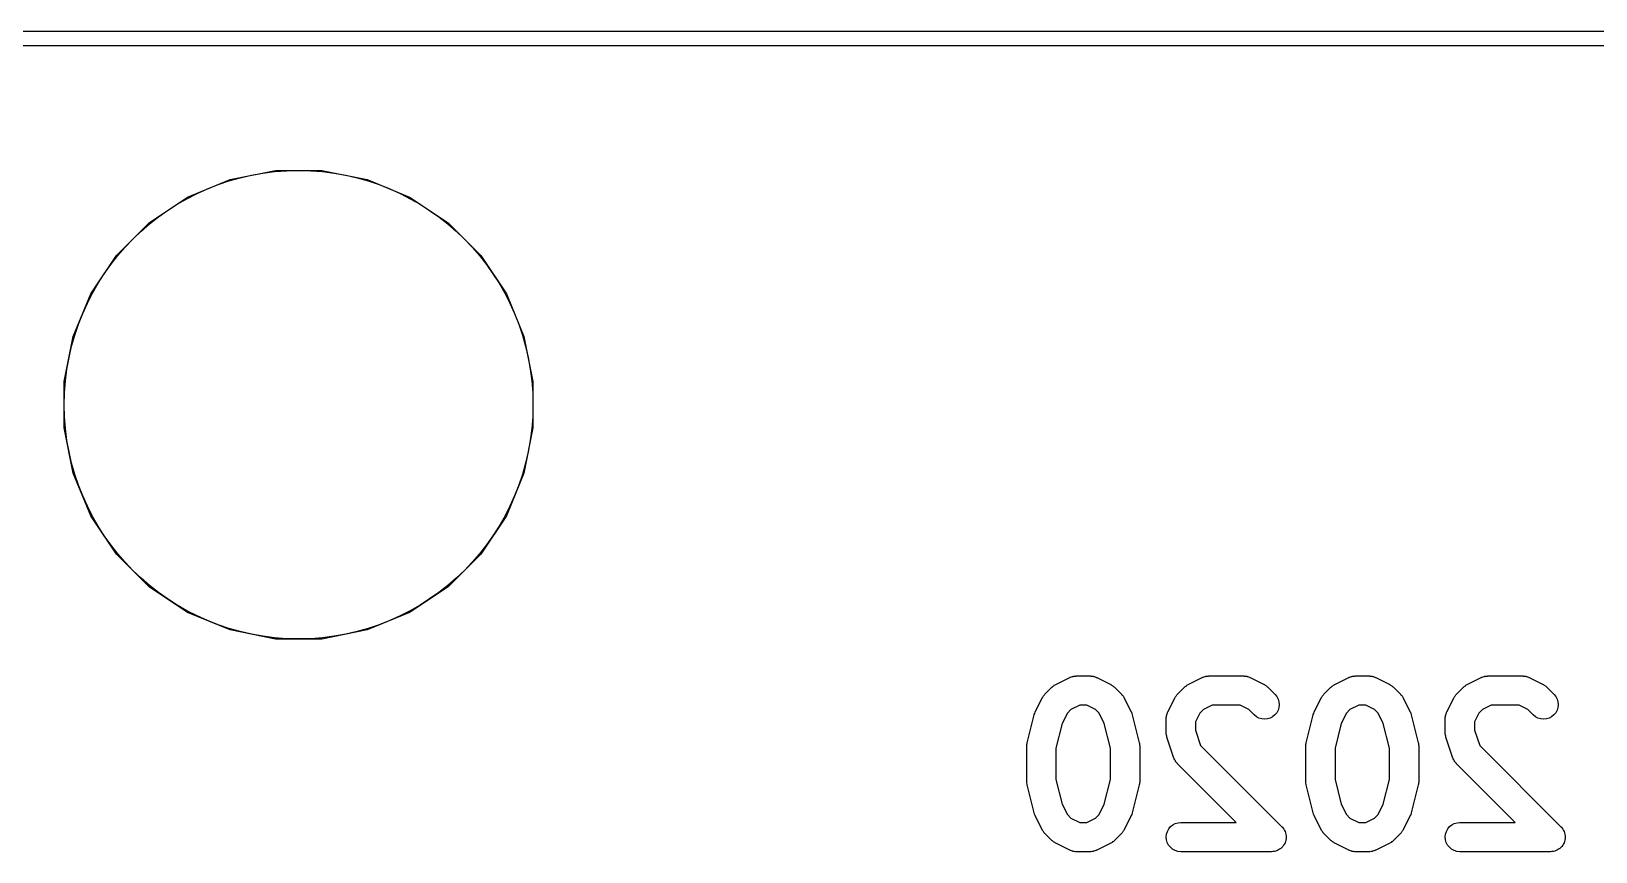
# Model space of a CAD drawing. Extents: x 4.8 to 7.88, y -6.14 to -3.94.
# Drawn here: x 6.2274 to 6.6478, y -4.1556 to -3.935 of the extents above; entities that cross this region are included whole.
import ezdxf

# ---------------------------------------------------------------- set-up
doc = ezdxf.new("R2010")
doc.units = 0
doc.header["$MEASUREMENT"] = 0
doc.layers.add('BLACK', color=7, linetype='CONTINUOUS')

msp = doc.modelspace()

# ---------------------------------------------------------------- linework, layer by layer
at = {"layer": 'BLACK', "linetype": 'CONTINUOUS'}
for p, q in [((4.80325, -3.93504), (7.87392, -3.93504)), ((7.87205, -3.93898), (4.80512, -3.93898)), ((6.28084, -3.97486), (6.29301, -3.97244)), ((6.29301, -3.97244), (6.30542, -3.97244)), ((6.30542, -3.97244), (6.31759, -3.97486)), ((6.26937, -3.97961), (6.28084, -3.97486)), ((6.31759, -3.97486), (6.32905, -3.97961)), ((6.25906, -3.9865), (6.26937, -3.97961)), ((6.32905, -3.97961), (6.33937, -3.9865)), ((6.25028, -3.99528), (6.25906, -3.9865)), ((6.33937, -3.9865), (6.34814, -3.99528)), ((6.24339, -4.0056), (6.25028, -3.99528)), ((6.34814, -3.99528), (6.35504, -4.0056)), ((6.23864, -4.01706), (6.24339, -4.0056)), ((6.35504, -4.0056), (6.35978, -4.01706)), ((6.23622, -4.02923), (6.23864, -4.01706)), ((6.35978, -4.01706), (6.3622, -4.02923)), ((6.23622, -4.04164), (6.23622, -4.02923)), ((6.3622, -4.02923), (6.3622, -4.04164)), ((6.23864, -4.05381), (6.23622, -4.04164)), ((6.3622, -4.04164), (6.35978, -4.05381)), ((6.24339, -4.06527), (6.23864, -4.05381)), ((6.35978, -4.05381), (6.35504, -4.06527)), ((6.25028, -4.07559), (6.24339, -4.06527)), ((6.35504, -4.06527), (6.34814, -4.07559)), ((6.25906, -4.08436), (6.25028, -4.07559)), ((6.34814, -4.07559), (6.33937, -4.08436)), ((6.26937, -4.09126), (6.25906, -4.08436)), ((6.33937, -4.08436), (6.32905, -4.09126)), ((6.28084, -4.096), (6.26937, -4.09126)), ((6.32905, -4.09126), (6.31759, -4.096)), ((6.29301, -4.09843), (6.28084, -4.096)), ((6.30542, -4.09843), (6.29301, -4.09843)), ((6.31759, -4.096), (6.30542, -4.09843)), ((6.4998, -4.11326), (6.50168, -4.11139)), ((6.50168, -4.11139), (6.50172, -4.11135)), ((6.50172, -4.11135), (6.50189, -4.11121)), ((6.50189, -4.11121), (6.50205, -4.11106)), ((6.50205, -4.11106), (6.50219, -4.11097)), ((6.50219, -4.11097), (6.50232, -4.11087)), ((6.50232, -4.11087), (6.50251, -4.11077)), ((6.50251, -4.11077), (6.5027, -4.11065)), ((6.5027, -4.11065), (6.50645, -4.10878)), ((6.50645, -4.10878), (6.5065, -4.10875)), ((6.5065, -4.10875), (6.50661, -4.10871)), ((6.50661, -4.10871), (6.50671, -4.10866)), ((6.50671, -4.10866), (6.50697, -4.10858)), ((6.50697, -4.10858), (6.50722, -4.10849)), ((6.50722, -4.10849), (6.50734, -4.10847)), ((6.50734, -4.10847), (6.50745, -4.10844)), ((6.50745, -4.10844), (6.50771, -4.10841)), ((6.50771, -4.10841), (6.50798, -4.10837)), ((6.50798, -4.10837), (6.5081, -4.10837)), ((6.5081, -4.10837), (6.50821, -4.10836)), ((6.50821, -4.10836), (6.51196, -4.10836)), ((6.51196, -4.10836), (6.51202, -4.10836)), ((6.51202, -4.10836), (6.51213, -4.10837)), ((6.51213, -4.10837), (6.51225, -4.10837)), ((6.51225, -4.10837), (6.51251, -4.10842)), ((6.51251, -4.10842), (6.51278, -4.10845)), ((6.51278, -4.10845), (6.51289, -4.10848)), ((6.51289, -4.10848), (6.513, -4.1085)), ((6.513, -4.1085), (6.51326, -4.1086)), ((6.51326, -4.1086), (6.51351, -4.10868)), ((6.51351, -4.10868), (6.51361, -4.10874)), ((6.51361, -4.10874), (6.51372, -4.10878)), ((6.51372, -4.10878), (6.51747, -4.11065)), ((6.51747, -4.11065), (6.51752, -4.11068)), ((6.51752, -4.11068), (6.51771, -4.1108)), ((6.51771, -4.1108), (6.5179, -4.1109)), ((6.5179, -4.1109), (6.51803, -4.11101)), ((6.51803, -4.11101), (6.51816, -4.11109)), ((6.51816, -4.11109), (6.51832, -4.11125)), ((6.51832, -4.11125), (6.51849, -4.11139)), ((6.51849, -4.11139), (6.52037, -4.11326)), ((6.53542, -4.11326), (6.5373, -4.11139)), ((6.5373, -4.11139), (6.53734, -4.11135)), ((6.53734, -4.11135), (6.53751, -4.11121)), ((6.53751, -4.11121), (6.53767, -4.11106)), ((6.53767, -4.11106), (6.53781, -4.11097)), ((6.53781, -4.11097), (6.53794, -4.11087)), ((6.53794, -4.11087), (6.53813, -4.11077)), ((6.53813, -4.11077), (6.53832, -4.11065)), ((6.53832, -4.11065), (6.54207, -4.10878)), ((6.54207, -4.10878), (6.54212, -4.10875)), ((6.54212, -4.10875), (6.54223, -4.10871)), ((6.54223, -4.10871), (6.54233, -4.10866)), ((6.54233, -4.10866), (6.54259, -4.10858)), ((6.54259, -4.10858), (6.54284, -4.10849)), ((6.54284, -4.10849), (6.54296, -4.10847)), ((6.54296, -4.10847), (6.54307, -4.10844)), ((6.54307, -4.10844), (6.54334, -4.10841)), ((6.54334, -4.10841), (6.5436, -4.10837)), ((6.5436, -4.10837), (6.54372, -4.10837)), ((6.54372, -4.10837), (6.54383, -4.10836)), ((6.54383, -4.10836), (6.55321, -4.10836)), ((6.55321, -4.10836), (6.55326, -4.10836)), ((6.55326, -4.10836), (6.55338, -4.10837)), ((6.55338, -4.10837), (6.55349, -4.10837)), ((6.55349, -4.10837), (6.55376, -4.10842)), ((6.55376, -4.10842), (6.55402, -4.10845)), ((6.55402, -4.10845), (6.55413, -4.10848)), ((6.55413, -4.10848), (6.55425, -4.1085)), ((6.55425, -4.1085), (6.5545, -4.1086)), ((6.5545, -4.1086), (6.55476, -4.10868)), ((6.55476, -4.10868), (6.55486, -4.10874)), ((6.55486, -4.10874), (6.55497, -4.10878)), ((6.55497, -4.10878), (6.55872, -4.11065)), ((6.55872, -4.11065), (6.55877, -4.11068)), ((6.55877, -4.11068), (6.55895, -4.1108)), ((6.55895, -4.1108), (6.55915, -4.1109)), ((6.55915, -4.1109), (6.55927, -4.11101)), ((6.55927, -4.11101), (6.55941, -4.11109)), ((6.55941, -4.11109), (6.55957, -4.11125)), ((6.55957, -4.11125), (6.55974, -4.11139)), ((6.55974, -4.11139), (6.56161, -4.11326)), ((6.57479, -4.11326), (6.57667, -4.11139)), ((6.57667, -4.11139), (6.57671, -4.11135)), ((6.57671, -4.11135), (6.57688, -4.11121)), ((6.57688, -4.11121), (6.57704, -4.11106)), ((6.57704, -4.11106), (6.57718, -4.11097)), ((6.57718, -4.11097), (6.57731, -4.11087)), ((6.57731, -4.11087), (6.5775, -4.11077)), ((6.5775, -4.11077), (6.57769, -4.11065)), ((6.57769, -4.11065), (6.58144, -4.10878)), ((6.58144, -4.10878), (6.58149, -4.10875)), ((6.58149, -4.10875), (6.5816, -4.10871)), ((6.5816, -4.10871), (6.5817, -4.10866)), ((6.5817, -4.10866), (6.58196, -4.10858)), ((6.58196, -4.10858), (6.58221, -4.10849)), ((6.58221, -4.10849), (6.58233, -4.10847)), ((6.58233, -4.10847), (6.58244, -4.10844)), ((6.58244, -4.10844), (6.58271, -4.10841)), ((6.58271, -4.10841), (6.58297, -4.10837)), ((6.58297, -4.10837), (6.58309, -4.10837)), ((6.58309, -4.10837), (6.5832, -4.10836)), ((6.5832, -4.10836), (6.58695, -4.10836)), ((6.58695, -4.10836), (6.58701, -4.10836)), ((6.58701, -4.10836), (6.58712, -4.10837)), ((6.58712, -4.10837), (6.58724, -4.10837)), ((6.58724, -4.10837), (6.5875, -4.10842)), ((6.5875, -4.10842), (6.58777, -4.10845)), ((6.58777, -4.10845), (6.58788, -4.10848)), ((6.58788, -4.10848), (6.58799, -4.1085)), ((6.58799, -4.1085), (6.58825, -4.1086)), ((6.58825, -4.1086), (6.5885, -4.10868)), ((6.5885, -4.10868), (6.5886, -4.10874)), ((6.5886, -4.10874), (6.58871, -4.10878)), ((6.58871, -4.10878), (6.59246, -4.11065)), ((6.59246, -4.11065), (6.59251, -4.11068)), ((6.59251, -4.11068), (6.5927, -4.1108)), ((6.5927, -4.1108), (6.59289, -4.1109)), ((6.59289, -4.1109), (6.59302, -4.11101)), ((6.59302, -4.11101), (6.59316, -4.11109)), ((6.59316, -4.11109), (6.59331, -4.11125)), ((6.59331, -4.11125), (6.59349, -4.11139)), ((6.59349, -4.11139), (6.59536, -4.11326)), ((6.61041, -4.11326), (6.61229, -4.11139)), ((6.61229, -4.11139), (6.61233, -4.11135)), ((6.61233, -4.11135), (6.6125, -4.11121)), ((6.6125, -4.11121), (6.61266, -4.11106)), ((6.61266, -4.11106), (6.6128, -4.11097)), ((6.6128, -4.11097), (6.61293, -4.11087)), ((6.61293, -4.11087), (6.61313, -4.11077)), ((6.61313, -4.11077), (6.61331, -4.11065)), ((6.61331, -4.11065), (6.61706, -4.10878)), ((6.61706, -4.10878), (6.61711, -4.10875)), ((6.61711, -4.10875), (6.61722, -4.10871)), ((6.61722, -4.10871), (6.61732, -4.10866)), ((6.61732, -4.10866), (6.61758, -4.10858)), ((6.61758, -4.10858), (6.61783, -4.10849)), ((6.61783, -4.10849), (6.61795, -4.10847)), ((6.61795, -4.10847), (6.61806, -4.10844)), ((6.61806, -4.10844), (6.61833, -4.10841)), ((6.61833, -4.10841), (6.61859, -4.10837)), ((6.61859, -4.10837), (6.61871, -4.10837)), ((6.61871, -4.10837), (6.61882, -4.10836)), ((6.61882, -4.10836), (6.6282, -4.10836)), ((6.6282, -4.10836), (6.62825, -4.10836)), ((6.62825, -4.10836), (6.62837, -4.10837)), ((6.62837, -4.10837), (6.62848, -4.10837)), ((6.62848, -4.10837), (6.62875, -4.10842)), ((6.62875, -4.10842), (6.62901, -4.10845)), ((6.62901, -4.10845), (6.62913, -4.10848)), ((6.62913, -4.10848), (6.62924, -4.1085)), ((6.62924, -4.1085), (6.62949, -4.1086)), ((6.62949, -4.1086), (6.62975, -4.10868)), ((6.62975, -4.10868), (6.62985, -4.10874)), ((6.62985, -4.10874), (6.62996, -4.10878)), ((6.62996, -4.10878), (6.63371, -4.11065)), ((6.63371, -4.11065), (6.63376, -4.11068)), ((6.63376, -4.11068), (6.63394, -4.1108)), ((6.63394, -4.1108), (6.63414, -4.1109)), ((6.63414, -4.1109), (6.63426, -4.11101)), ((6.63426, -4.11101), (6.6344, -4.11109)), ((6.6344, -4.11109), (6.63456, -4.11125)), ((6.63456, -4.11125), (6.63473, -4.11139)), ((6.63473, -4.11139), (6.6366, -4.11326)), ((6.49719, -4.11804), (6.49907, -4.11429)), ((6.49907, -4.11429), (6.49909, -4.11424)), ((6.49909, -4.11424), (6.49921, -4.11405)), ((6.49921, -4.11405), (6.49932, -4.11386)), ((6.49932, -4.11386), (6.49942, -4.11373)), ((6.49942, -4.11373), (6.49951, -4.11359)), ((6.49951, -4.11359), (6.49966, -4.11343)), ((6.49966, -4.11343), (6.4998, -4.11326)), ((6.50914, -4.11624), (6.50679, -4.11741)), ((6.51103, -4.11624), (6.50914, -4.11624)), ((6.51338, -4.11741), (6.51103, -4.11624)), ((6.52037, -4.11326), (6.52041, -4.1133)), ((6.52041, -4.1133), (6.52055, -4.11348)), ((6.52055, -4.11348), (6.5207, -4.11364)), ((6.5207, -4.11364), (6.52078, -4.11378)), ((6.52078, -4.11378), (6.52089, -4.1139)), ((6.52089, -4.1139), (6.52099, -4.1141)), ((6.52099, -4.1141), (6.52111, -4.11429)), ((6.52111, -4.11429), (6.52298, -4.11804)), ((6.53281, -4.11804), (6.53469, -4.11429)), ((6.53469, -4.11429), (6.53471, -4.11424)), ((6.53471, -4.11424), (6.53483, -4.11405)), ((6.53483, -4.11405), (6.53494, -4.11386)), ((6.53494, -4.11386), (6.53504, -4.11373)), ((6.53504, -4.11373), (6.53513, -4.11359)), ((6.53513, -4.11359), (6.53528, -4.11343)), ((6.53528, -4.11343), (6.53542, -4.11326)), ((6.54476, -4.11624), (6.54241, -4.11741)), ((6.55228, -4.11624), (6.54476, -4.11624)), ((6.55462, -4.11741), (6.55228, -4.11624)), ((6.56161, -4.11326), (6.56165, -4.1133)), ((6.56165, -4.1133), (6.56213, -4.1139)), ((6.56213, -4.1139), (6.56249, -4.11459)), ((6.56249, -4.11459), (6.5627, -4.11532)), ((6.56277, -4.11609), (6.56268, -4.11685)), ((6.5627, -4.11532), (6.56277, -4.11609)), ((6.57218, -4.11804), (6.57406, -4.11429)), ((6.57406, -4.11429), (6.57408, -4.11424)), ((6.57408, -4.11424), (6.5742, -4.11405)), ((6.5742, -4.11405), (6.57431, -4.11386)), ((6.57431, -4.11386), (6.57441, -4.11373)), ((6.57441, -4.11373), (6.5745, -4.11359)), ((6.5745, -4.11359), (6.57465, -4.11343)), ((6.57465, -4.11343), (6.57479, -4.11326)), ((6.58413, -4.11624), (6.58178, -4.11741)), ((6.58602, -4.11624), (6.58413, -4.11624)), ((6.58837, -4.11741), (6.58602, -4.11624)), ((6.59536, -4.11326), (6.5954, -4.1133)), ((6.5954, -4.1133), (6.59554, -4.11348)), ((6.59554, -4.11348), (6.59569, -4.11364)), ((6.59569, -4.11364), (6.59578, -4.11378)), ((6.59578, -4.11378), (6.59588, -4.1139)), ((6.59588, -4.1139), (6.59598, -4.1141)), ((6.59598, -4.1141), (6.5961, -4.11429)), ((6.5961, -4.11429), (6.59797, -4.11804)), ((6.6078, -4.11804), (6.60968, -4.11429)), ((6.60968, -4.11429), (6.6097, -4.11424)), ((6.6097, -4.11424), (6.60982, -4.11405)), ((6.60982, -4.11405), (6.60993, -4.11386)), ((6.60993, -4.11386), (6.61003, -4.11373)), ((6.61003, -4.11373), (6.61012, -4.11359)), ((6.61012, -4.11359), (6.61027, -4.11343)), ((6.61027, -4.11343), (6.61041, -4.11326)), ((6.61975, -4.11624), (6.61741, -4.11741)), ((6.62727, -4.11624), (6.61975, -4.11624)), ((6.62961, -4.11741), (6.62727, -4.11624)), ((6.6366, -4.11326), (6.63664, -4.1133)), ((6.63664, -4.1133), (6.63712, -4.1139)), ((6.63712, -4.1139), (6.63748, -4.11459)), ((6.63748, -4.11459), (6.63769, -4.11532)), ((6.63776, -4.11609), (6.63767, -4.11685)), ((6.63769, -4.11532), (6.63776, -4.11609)), ((6.49502, -4.12634), (6.49689, -4.11884)), ((6.49689, -4.11884), (6.49691, -4.11879)), ((6.49691, -4.11877), (6.49692, -4.11875)), ((6.49691, -4.11879), (6.49691, -4.11877)), ((6.49692, -4.11875), (6.49705, -4.11841)), ((6.49705, -4.11841), (6.49717, -4.11807)), ((6.49717, -4.11807), (6.49718, -4.11805)), ((6.49718, -4.11805), (6.49719, -4.11804)), ((6.50582, -4.11838), (6.50443, -4.12117)), ((6.50679, -4.11741), (6.50582, -4.11838)), ((6.51435, -4.11838), (6.51338, -4.11741)), ((6.51575, -4.12117), (6.51435, -4.11838)), ((6.52298, -4.11804), (6.52301, -4.11809)), ((6.52301, -4.11809), (6.52301, -4.1181)), ((6.52301, -4.1181), (6.52302, -4.11812)), ((6.52302, -4.11812), (6.52314, -4.11846)), ((6.52314, -4.11846), (6.52327, -4.11881)), ((6.52327, -4.11881), (6.52327, -4.11883)), ((6.52327, -4.11883), (6.52328, -4.11884)), ((6.52328, -4.11884), (6.52515, -4.12634)), ((6.5324, -4.11974), (6.53241, -4.11963)), ((6.5324, -4.1198), (6.5324, -4.11974)), ((6.5324, -4.12355), (6.5324, -4.1198)), ((6.53241, -4.11951), (6.53245, -4.11925)), ((6.53241, -4.11963), (6.53241, -4.11951)), ((6.53245, -4.11925), (6.53248, -4.11898)), ((6.53248, -4.11898), (6.53252, -4.11887)), ((6.53252, -4.11887), (6.53254, -4.11875)), ((6.53254, -4.11875), (6.53263, -4.1185)), ((6.53263, -4.1185), (6.53271, -4.11825)), ((6.53271, -4.11825), (6.53277, -4.11815)), ((6.53277, -4.11815), (6.53281, -4.11804)), ((6.54144, -4.11838), (6.54027, -4.12073)), ((6.54241, -4.11741), (6.54144, -4.11838)), ((6.55605, -4.11883), (6.55462, -4.11741)), ((6.55664, -4.11932), (6.55605, -4.11883)), ((6.55732, -4.11968), (6.55664, -4.11932)), ((6.55805, -4.11991), (6.55732, -4.11968)), ((6.55882, -4.11998), (6.55805, -4.11991)), ((6.55958, -4.11991), (6.55882, -4.11998)), ((6.56032, -4.11969), (6.55958, -4.11991)), ((6.561, -4.11933), (6.56032, -4.11969)), ((6.56159, -4.11885), (6.561, -4.11933)), ((6.56209, -4.11826), (6.56159, -4.11885)), ((6.56245, -4.11759), (6.56209, -4.11826)), ((6.56268, -4.11685), (6.56245, -4.11759)), ((6.57001, -4.12634), (6.57188, -4.11884)), ((6.57188, -4.11884), (6.5719, -4.11879)), ((6.5719, -4.11877), (6.57191, -4.11875)), ((6.5719, -4.11879), (6.5719, -4.11877)), ((6.57191, -4.11875), (6.57204, -4.11841)), ((6.57204, -4.11841), (6.57217, -4.11807)), ((6.57217, -4.11807), (6.57218, -4.11805)), ((6.57218, -4.11805), (6.57218, -4.11804)), ((6.58081, -4.11838), (6.57942, -4.12117)), ((6.58178, -4.11741), (6.58081, -4.11838)), ((6.58934, -4.11838), (6.58837, -4.11741)), ((6.59074, -4.12117), (6.58934, -4.11838)), ((6.59797, -4.11804), (6.598, -4.11809)), ((6.598, -4.11809), (6.598, -4.1181)), ((6.598, -4.1181), (6.59801, -4.11812)), ((6.59801, -4.11812), (6.59814, -4.11846)), ((6.59814, -4.11846), (6.59826, -4.11881)), ((6.59826, -4.11881), (6.59826, -4.11883)), ((6.59826, -4.11883), (6.59827, -4.11884)), ((6.59827, -4.11884), (6.60014, -4.12634)), ((6.60739, -4.11974), (6.6074, -4.11963)), ((6.60739, -4.1198), (6.60739, -4.11974)), ((6.60739, -4.12355), (6.60739, -4.1198)), ((6.6074, -4.11951), (6.60744, -4.11925)), ((6.6074, -4.11963), (6.6074, -4.11951)), ((6.60744, -4.11925), (6.60747, -4.11898)), ((6.60747, -4.11898), (6.60751, -4.11887)), ((6.60751, -4.11887), (6.60753, -4.11875)), ((6.60753, -4.11875), (6.60762, -4.1185)), ((6.60762, -4.1185), (6.6077, -4.11825)), ((6.6077, -4.11825), (6.60776, -4.11815)), ((6.60776, -4.11815), (6.6078, -4.11804)), ((6.61643, -4.11838), (6.61526, -4.12073)), ((6.61741, -4.11741), (6.61643, -4.11838)), ((6.63104, -4.11883), (6.62961, -4.11741)), ((6.63163, -4.11932), (6.63104, -4.11883)), ((6.63231, -4.11968), (6.63163, -4.11932)), ((6.63304, -4.11991), (6.63231, -4.11968)), ((6.63381, -4.11998), (6.63304, -4.11991)), ((6.63457, -4.11991), (6.63381, -4.11998)), ((6.63531, -4.11969), (6.63457, -4.11991)), ((6.63599, -4.11933), (6.63531, -4.11969)), ((6.63659, -4.11885), (6.63599, -4.11933)), ((6.63708, -4.11826), (6.63659, -4.11885)), ((6.63744, -4.11759), (6.63708, -4.11826)), ((6.63767, -4.11685), (6.63744, -4.11759)), ((6.50443, -4.12117), (6.50277, -4.12778)), ((6.5174, -4.12778), (6.51575, -4.12117)), ((6.53242, -4.12377), (6.5324, -4.12355)), ((6.53242, -4.12399), (6.53242, -4.12377)), ((6.53245, -4.12415), (6.53242, -4.12399)), ((6.53247, -4.12431), (6.53245, -4.12415)), ((6.53253, -4.12452), (6.53247, -4.12431)), ((6.53258, -4.12474), (6.53253, -4.12452)), ((6.5326, -4.12479), (6.53258, -4.12474)), ((6.53447, -4.13042), (6.5326, -4.12479)), ((6.54027, -4.12073), (6.54027, -4.12291)), ((6.54027, -4.12291), (6.54165, -4.12704)), ((6.57942, -4.12117), (6.57777, -4.12778)), ((6.59239, -4.12778), (6.59074, -4.12117)), ((6.60741, -4.12377), (6.60739, -4.12355)), ((6.60741, -4.12399), (6.60741, -4.12377)), ((6.60745, -4.12415), (6.60741, -4.12399)), ((6.60746, -4.12431), (6.60745, -4.12415)), ((6.60753, -4.12452), (6.60746, -4.12431)), ((6.60757, -4.12474), (6.60753, -4.12452)), ((6.60759, -4.12479), (6.60757, -4.12474)), ((6.60946, -4.13042), (6.60759, -4.12479)), ((6.61526, -4.12073), (6.61526, -4.12291)), ((6.61526, -4.12291), (6.61664, -4.12704)), ((6.4949, -4.12724), (6.49491, -4.12717)), ((6.4949, -4.1273), (6.4949, -4.12724)), ((6.4949, -4.13667), (6.4949, -4.1273)), ((6.49491, -4.1271), (6.49495, -4.12679)), ((6.49491, -4.12717), (6.49491, -4.1271)), ((6.49495, -4.12679), (6.49499, -4.12648)), ((6.49499, -4.12648), (6.49501, -4.12641)), ((6.49501, -4.12641), (6.49502, -4.12634)), ((6.50277, -4.12778), (6.50277, -4.13619)), ((6.5174, -4.13619), (6.5174, -4.12778)), ((6.52515, -4.12634), (6.52517, -4.1264)), ((6.52517, -4.1264), (6.52518, -4.12646)), ((6.52518, -4.12646), (6.5252, -4.12653)), ((6.5252, -4.12653), (6.52523, -4.12685)), ((6.52523, -4.12685), (6.52527, -4.12716)), ((6.52527, -4.12716), (6.52526, -4.12723)), ((6.52526, -4.12723), (6.52527, -4.1273)), ((6.52527, -4.1273), (6.52527, -4.13667)), ((6.54165, -4.12704), (6.56349, -4.14888)), ((6.56989, -4.12724), (6.5699, -4.12717)), ((6.56989, -4.1273), (6.56989, -4.12724)), ((6.56989, -4.13667), (6.56989, -4.1273)), ((6.5699, -4.1271), (6.56994, -4.12679)), ((6.5699, -4.12717), (6.5699, -4.1271)), ((6.56994, -4.12679), (6.56998, -4.12648)), ((6.56998, -4.12648), (6.57, -4.12641)), ((6.57, -4.12641), (6.57001, -4.12634)), ((6.57777, -4.12778), (6.57777, -4.13619)), ((6.59239, -4.13619), (6.59239, -4.12778)), ((6.60014, -4.12634), (6.60016, -4.1264)), ((6.60016, -4.1264), (6.60017, -4.12646)), ((6.60017, -4.12646), (6.60019, -4.12653)), ((6.60019, -4.12653), (6.60022, -4.12685)), ((6.60022, -4.12685), (6.60026, -4.12716)), ((6.60026, -4.12716), (6.60026, -4.12723)), ((6.60026, -4.12723), (6.60026, -4.1273)), ((6.60026, -4.1273), (6.60026, -4.13667)), ((6.61664, -4.12704), (6.63848, -4.14888)), ((6.53452, -4.13052), (6.53447, -4.13042)), ((6.53455, -4.13063), (6.53452, -4.13052)), ((6.53468, -4.13087), (6.53455, -4.13063)), ((6.53479, -4.13112), (6.53468, -4.13087)), ((6.53485, -4.13121), (6.53479, -4.13112)), ((6.53491, -4.13132), (6.53485, -4.13121)), ((6.53507, -4.13153), (6.53491, -4.13132)), ((6.53523, -4.13175), (6.53507, -4.13153)), ((6.53531, -4.13183), (6.53523, -4.13175)), ((6.53539, -4.13192), (6.53531, -4.13183)), ((6.53542, -4.13196), (6.53539, -4.13192)), ((6.5512, -4.14773), (6.53542, -4.13196)), ((6.60951, -4.13052), (6.60946, -4.13042)), ((6.60954, -4.13063), (6.60951, -4.13052)), ((6.60967, -4.13087), (6.60954, -4.13063)), ((6.60978, -4.13112), (6.60967, -4.13087)), ((6.60984, -4.13121), (6.60978, -4.13112)), ((6.6099, -4.13132), (6.60984, -4.13121)), ((6.61006, -4.13153), (6.6099, -4.13132)), ((6.61022, -4.13175), (6.61006, -4.13153)), ((6.6103, -4.13183), (6.61022, -4.13175)), ((6.61038, -4.13192), (6.6103, -4.13183)), ((6.61041, -4.13196), (6.61038, -4.13192)), ((6.62619, -4.14773), (6.61041, -4.13196)), ((6.49491, -4.13674), (6.4949, -4.13667)), ((6.4949, -4.13681), (6.49491, -4.13674)), ((6.49494, -4.13712), (6.4949, -4.13681)), ((6.49498, -4.13744), (6.49494, -4.13712)), ((6.50277, -4.13619), (6.50443, -4.1428)), ((6.51575, -4.1428), (6.5174, -4.13619)), ((6.52522, -4.13718), (6.52519, -4.13749)), ((6.52527, -4.13687), (6.52522, -4.13718)), ((6.52527, -4.13673), (6.52526, -4.13679)), ((6.52526, -4.13679), (6.52527, -4.13687)), ((6.52527, -4.13667), (6.52527, -4.13673)), ((6.5699, -4.13674), (6.56989, -4.13667)), ((6.56989, -4.13681), (6.5699, -4.13674)), ((6.56994, -4.13712), (6.56989, -4.13681)), ((6.56997, -4.13744), (6.56994, -4.13712)), ((6.57777, -4.13619), (6.57942, -4.1428)), ((6.59074, -4.1428), (6.59239, -4.13619)), ((6.60021, -4.13718), (6.60018, -4.13749)), ((6.60026, -4.13687), (6.60021, -4.13718)), ((6.60026, -4.13673), (6.60025, -4.13679)), ((6.60025, -4.13679), (6.60026, -4.13687)), ((6.60026, -4.13667), (6.60026, -4.13673)), ((6.495, -4.1375), (6.49498, -4.13744)), ((6.49501, -4.13757), (6.495, -4.1375)), ((6.49502, -4.13763), (6.49501, -4.13757)), ((6.49689, -4.14512), (6.49502, -4.13763)), ((6.52515, -4.13763), (6.52328, -4.14512)), ((6.52516, -4.13756), (6.52515, -4.13763)), ((6.52519, -4.13749), (6.52516, -4.13756)), ((6.56999, -4.1375), (6.56997, -4.13744)), ((6.57, -4.13757), (6.56999, -4.1375)), ((6.57001, -4.13763), (6.57, -4.13757)), ((6.57188, -4.14512), (6.57001, -4.13763)), ((6.60014, -4.13763), (6.59827, -4.14512)), ((6.60016, -4.13756), (6.60014, -4.13763)), ((6.60018, -4.13749), (6.60016, -4.13756)), ((6.4969, -4.14514), (6.49689, -4.14512)), ((6.4969, -4.14516), (6.4969, -4.14514)), ((6.49703, -4.1455), (6.4969, -4.14516)), ((6.49715, -4.14585), (6.49703, -4.1455)), ((6.50443, -4.1428), (6.50582, -4.14559)), ((6.50582, -4.14559), (6.50679, -4.14656)), ((6.51338, -4.14656), (6.51435, -4.14559)), ((6.51435, -4.14559), (6.51575, -4.1428)), ((6.52312, -4.14556), (6.523, -4.1459)), ((6.52326, -4.14521), (6.52312, -4.14556)), ((6.52327, -4.14518), (6.52326, -4.14519)), ((6.52326, -4.14519), (6.52326, -4.14521)), ((6.52328, -4.14512), (6.52327, -4.14518)), ((6.57189, -4.14514), (6.57188, -4.14512)), ((6.57189, -4.14516), (6.57189, -4.14514)), ((6.57202, -4.1455), (6.57189, -4.14516)), ((6.57214, -4.14585), (6.57202, -4.1455)), ((6.57942, -4.1428), (6.58081, -4.14559)), ((6.58081, -4.14559), (6.58178, -4.14656)), ((6.58837, -4.14656), (6.58934, -4.14559)), ((6.58934, -4.14559), (6.59074, -4.1428)), ((6.59812, -4.14556), (6.59799, -4.1459)), ((6.59825, -4.14521), (6.59812, -4.14556)), ((6.59826, -4.14518), (6.59825, -4.14519)), ((6.59825, -4.14519), (6.59825, -4.14521)), ((6.59827, -4.14512), (6.59826, -4.14518)), ((6.49716, -4.14586), (6.49715, -4.14585)), ((6.49717, -4.14588), (6.49716, -4.14586)), ((6.49719, -4.14593), (6.49717, -4.14588)), ((6.49907, -4.14968), (6.49719, -4.14593)), ((6.49918, -4.14987), (6.49907, -4.14968)), ((6.49929, -4.15006), (6.49918, -4.14987)), ((6.50679, -4.14656), (6.50914, -4.14773)), ((6.50914, -4.14773), (6.51103, -4.14773)), ((6.51103, -4.14773), (6.51338, -4.14656)), ((6.52096, -4.14991), (6.52086, -4.15011)), ((6.52108, -4.14973), (6.52096, -4.14991)), ((6.52111, -4.14968), (6.52108, -4.14973)), ((6.52298, -4.14593), (6.52111, -4.14968)), ((6.52299, -4.14591), (6.52298, -4.14593)), ((6.523, -4.1459), (6.52299, -4.14591)), ((6.5327, -4.15014), (6.53307, -4.14947)), ((6.53307, -4.14947), (6.53356, -4.14887)), ((6.53356, -4.14887), (6.53415, -4.14839)), ((6.53415, -4.14839), (6.53483, -4.14803)), ((6.53483, -4.14803), (6.53557, -4.14781)), ((6.53557, -4.14781), (6.53633, -4.14773)), ((6.53633, -4.14773), (6.5512, -4.14773)), ((6.56349, -4.14888), (6.56352, -4.14891)), ((6.56352, -4.14891), (6.56352, -4.14891)), ((6.56352, -4.14891), (6.56352, -4.14891)), ((6.56352, -4.14891), (6.56353, -4.14892)), ((6.56353, -4.14892), (6.56377, -4.14922)), ((6.56377, -4.14922), (6.564, -4.14951)), ((6.564, -4.14951), (6.564, -4.14952)), ((6.564, -4.14952), (6.56401, -4.14952)), ((6.56401, -4.14952), (6.56418, -4.14987)), ((6.56418, -4.14987), (6.56436, -4.15019)), ((6.57215, -4.14586), (6.57214, -4.14585)), ((6.57216, -4.14588), (6.57215, -4.14586)), ((6.57218, -4.14593), (6.57216, -4.14588)), ((6.57406, -4.14968), (6.57218, -4.14593)), ((6.57417, -4.14987), (6.57406, -4.14968)), ((6.57428, -4.15006), (6.57417, -4.14987)), ((6.58178, -4.14656), (6.58413, -4.14773)), ((6.58413, -4.14773), (6.58602, -4.14773)), ((6.58602, -4.14773), (6.58837, -4.14656)), ((6.59595, -4.14991), (6.59585, -4.15011)), ((6.59607, -4.14973), (6.59595, -4.14991)), ((6.5961, -4.14968), (6.59607, -4.14973)), ((6.59797, -4.14593), (6.5961, -4.14968)), ((6.59798, -4.14591), (6.59797, -4.14593)), ((6.59799, -4.1459), (6.59798, -4.14591)), ((6.60769, -4.15014), (6.60806, -4.14947)), ((6.60806, -4.14947), (6.60855, -4.14887)), ((6.60855, -4.14887), (6.60914, -4.14839)), ((6.60914, -4.14839), (6.60982, -4.14803)), ((6.60982, -4.14803), (6.61056, -4.14781)), ((6.61056, -4.14781), (6.61132, -4.14773)), ((6.61132, -4.14773), (6.62619, -4.14773)), ((6.63848, -4.14888), (6.63851, -4.14891)), ((6.63851, -4.14891), (6.63851, -4.14891)), ((6.63851, -4.14891), (6.63851, -4.14891)), ((6.63851, -4.14891), (6.63852, -4.14892)), ((6.63852, -4.14892), (6.63876, -4.14922)), ((6.63876, -4.14922), (6.63899, -4.14951)), ((6.63899, -4.14951), (6.63899, -4.14952)), ((6.63899, -4.14952), (6.639, -4.14952)), ((6.639, -4.14952), (6.63917, -4.14987)), ((6.63917, -4.14987), (6.63935, -4.15019)), ((6.49939, -4.15019), (6.49929, -4.15006)), ((6.49947, -4.15033), (6.49939, -4.15019)), ((6.49963, -4.15049), (6.49947, -4.15033)), ((6.49976, -4.15066), (6.49963, -4.15049)), ((6.4998, -4.1507), (6.49976, -4.15066)), ((6.50168, -4.15258), (6.4998, -4.1507)), ((6.50185, -4.15272), (6.50168, -4.15258)), ((6.50201, -4.15287), (6.50185, -4.15272)), ((6.50214, -4.15296), (6.50201, -4.15287)), ((6.50227, -4.15307), (6.50214, -4.15296)), ((6.50247, -4.15317), (6.50227, -4.15307)), ((6.50265, -4.15329), (6.50247, -4.15317)), ((6.5027, -4.15332), (6.50265, -4.15329)), ((6.50645, -4.15519), (6.5027, -4.15332)), ((6.51747, -4.15332), (6.51372, -4.15519)), ((6.51766, -4.1532), (6.51747, -4.15332)), ((6.51785, -4.1531), (6.51766, -4.1532)), ((6.51798, -4.15299), (6.51785, -4.1531)), ((6.51812, -4.15291), (6.51798, -4.15299)), ((6.51828, -4.15275), (6.51812, -4.15291)), ((6.51846, -4.15262), (6.51828, -4.15275)), ((6.51849, -4.15258), (6.51846, -4.15262)), ((6.52037, -4.1507), (6.51849, -4.15258)), ((6.52051, -4.15053), (6.52037, -4.1507)), ((6.52066, -4.15037), (6.52051, -4.15053)), ((6.52075, -4.15024), (6.52066, -4.15037)), ((6.52086, -4.15011), (6.52075, -4.15024)), ((6.5324, -4.15164), (6.53248, -4.15088)), ((6.53247, -4.15241), (6.5324, -4.15164)), ((6.53268, -4.15314), (6.53247, -4.15241)), ((6.53248, -4.15088), (6.5327, -4.15014)), ((6.53304, -4.15382), (6.53268, -4.15314)), ((6.53352, -4.15442), (6.53304, -4.15382)), ((6.56372, -4.15418), (6.56348, -4.15446)), ((6.56396, -4.15388), (6.56372, -4.15418)), ((6.56397, -4.15387), (6.56396, -4.15388)), ((6.56396, -4.15388), (6.56396, -4.15388)), ((6.56415, -4.15353), (6.56397, -4.15387)), ((6.56433, -4.15321), (6.56415, -4.15353)), ((6.56445, -4.15282), (6.56433, -4.15319)), ((6.56433, -4.15319), (6.56433, -4.1532)), ((6.56433, -4.1532), (6.56433, -4.15321)), ((6.56436, -4.15019), (6.56436, -4.1502)), ((6.56436, -4.1502), (6.56436, -4.15021)), ((6.56436, -4.15021), (6.56447, -4.15057)), ((6.56456, -4.15247), (6.56445, -4.15282)), ((6.56447, -4.15057), (6.56457, -4.15093)), ((6.5646, -4.15207), (6.56456, -4.15246)), ((6.56456, -4.15246), (6.56456, -4.15247)), ((6.56456, -4.15247), (6.56456, -4.15247)), ((6.56457, -4.15093), (6.56457, -4.15094)), ((6.56457, -4.15094), (6.56457, -4.15094)), ((6.56457, -4.15094), (6.56461, -4.15131)), ((6.56464, -4.15171), (6.5646, -4.15207)), ((6.56461, -4.15131), (6.56464, -4.1517)), ((6.56464, -4.1517), (6.56464, -4.1517)), ((6.56464, -4.1517), (6.56464, -4.15171)), ((6.57438, -4.15019), (6.57428, -4.15006)), ((6.57447, -4.15033), (6.57438, -4.15019)), ((6.57462, -4.15049), (6.57447, -4.15033)), ((6.57476, -4.15066), (6.57462, -4.15049)), ((6.57479, -4.1507), (6.57476, -4.15066)), ((6.57667, -4.15258), (6.57479, -4.1507)), ((6.57684, -4.15272), (6.57667, -4.15258)), ((6.577, -4.15287), (6.57684, -4.15272)), ((6.57714, -4.15296), (6.577, -4.15287)), ((6.57726, -4.15307), (6.57714, -4.15296)), ((6.57746, -4.15317), (6.57726, -4.15307)), ((6.57764, -4.15329), (6.57746, -4.15317)), ((6.57769, -4.15332), (6.57764, -4.15329)), ((6.58144, -4.15519), (6.57769, -4.15332)), ((6.59246, -4.15332), (6.58871, -4.15519)), ((6.59265, -4.1532), (6.59246, -4.15332)), ((6.59285, -4.1531), (6.59265, -4.1532)), ((6.59297, -4.15299), (6.59285, -4.1531)), ((6.59311, -4.15291), (6.59297, -4.15299)), ((6.59327, -4.15275), (6.59311, -4.15291)), ((6.59345, -4.15262), (6.59327, -4.15275)), ((6.59349, -4.15258), (6.59345, -4.15262)), ((6.59536, -4.1507), (6.59349, -4.15258)), ((6.5955, -4.15053), (6.59536, -4.1507)), ((6.59565, -4.15037), (6.5955, -4.15053)), ((6.59574, -4.15024), (6.59565, -4.15037)), ((6.59585, -4.15011), (6.59574, -4.15024)), ((6.60739, -4.15164), (6.60747, -4.15088)), ((6.60746, -4.15241), (6.60739, -4.15164)), ((6.60767, -4.15314), (6.60746, -4.15241)), ((6.60747, -4.15088), (6.60769, -4.15014)), ((6.60803, -4.15382), (6.60767, -4.15314)), ((6.60851, -4.15442), (6.60803, -4.15382)), ((6.63871, -4.15418), (6.63847, -4.15446)), ((6.63895, -4.15388), (6.63871, -4.15418)), ((6.63896, -4.15388), (6.63895, -4.15388)), ((6.63914, -4.15353), (6.63896, -4.15387)), ((6.63896, -4.15387), (6.63896, -4.15388)), ((6.63932, -4.15321), (6.63914, -4.15353)), ((6.63944, -4.15282), (6.63932, -4.15319)), ((6.63932, -4.15319), (6.63932, -4.1532)), ((6.63932, -4.1532), (6.63932, -4.15321)), ((6.63935, -4.15019), (6.63935, -4.1502)), ((6.63935, -4.1502), (6.63935, -4.15021)), ((6.63935, -4.15021), (6.63946, -4.15057)), ((6.63955, -4.15247), (6.63944, -4.15282)), ((6.63946, -4.15057), (6.63956, -4.15093)), ((6.63959, -4.15207), (6.63955, -4.15246)), ((6.63955, -4.15246), (6.63955, -4.15247)), ((6.63955, -4.15247), (6.63955, -4.15247)), ((6.63956, -4.15093), (6.63956, -4.15094)), ((6.63956, -4.15094), (6.63957, -4.15094)), ((6.63957, -4.15094), (6.6396, -4.15131)), ((6.63963, -4.15171), (6.63959, -4.15207)), ((6.6396, -4.15131), (6.63963, -4.1517)), ((6.63963, -4.1517), (6.63963, -4.1517)), ((6.63963, -4.1517), (6.63963, -4.15171)), ((6.50656, -4.15523), (6.50645, -4.15519)), ((6.50666, -4.15529), (6.50656, -4.15523)), ((6.50692, -4.15537), (6.50666, -4.15529)), ((6.50717, -4.15546), (6.50692, -4.15537)), ((6.50728, -4.15548), (6.50717, -4.15546)), ((6.50739, -4.15552), (6.50728, -4.15548)), ((6.50766, -4.15555), (6.50739, -4.15552)), ((6.50793, -4.1556), (6.50766, -4.15555)), ((6.50804, -4.15559), (6.50793, -4.1556)), ((6.50816, -4.15561), (6.50804, -4.15559)), ((6.50821, -4.15561), (6.50816, -4.15561)), ((6.51196, -4.15561), (6.50821, -4.15561)), ((6.51208, -4.15559), (6.51196, -4.15561)), ((6.51219, -4.1556), (6.51208, -4.15559)), ((6.51246, -4.15556), (6.51219, -4.1556)), ((6.51273, -4.15553), (6.51246, -4.15556)), ((6.51284, -4.1555), (6.51273, -4.15553)), ((6.51295, -4.15548), (6.51284, -4.1555)), ((6.5132, -4.15539), (6.51295, -4.15548)), ((6.51346, -4.15531), (6.5132, -4.15539)), ((6.51356, -4.15525), (6.51346, -4.15531)), ((6.51367, -4.15521), (6.51356, -4.15525)), ((6.51372, -4.15519), (6.51367, -4.15521)), ((6.53411, -4.15492), (6.53352, -4.15442)), ((6.53478, -4.15529), (6.53411, -4.15492)), ((6.53551, -4.15552), (6.53478, -4.15529)), ((6.53628, -4.15561), (6.53551, -4.15552)), ((6.53633, -4.15561), (6.53628, -4.15561)), ((6.5607, -4.15561), (6.53633, -4.15561)), ((6.56108, -4.15557), (6.5607, -4.15561)), ((6.56146, -4.15553), (6.56108, -4.15557)), ((6.56147, -4.15553), (6.56146, -4.15553)), ((6.56146, -4.15553), (6.56146, -4.15553)), ((6.56184, -4.15542), (6.56147, -4.15553)), ((6.56219, -4.15531), (6.56184, -4.15542)), ((6.5622, -4.15531), (6.56219, -4.15531)), ((6.56221, -4.15531), (6.5622, -4.15531)), ((6.56254, -4.15513), (6.56221, -4.15531)), ((6.56287, -4.15496), (6.56254, -4.15513)), ((6.56288, -4.15495), (6.56287, -4.15496)), ((6.56317, -4.15471), (6.56288, -4.15495)), ((6.56288, -4.15495), (6.56288, -4.15495)), ((6.56347, -4.15447), (6.56317, -4.15471)), ((6.56348, -4.15446), (6.56347, -4.15447)), ((6.56347, -4.15447), (6.56347, -4.15447)), ((6.58155, -4.15523), (6.58144, -4.15519)), ((6.58165, -4.15529), (6.58155, -4.15523)), ((6.58191, -4.15537), (6.58165, -4.15529)), ((6.58216, -4.15546), (6.58191, -4.15537)), ((6.58227, -4.15548), (6.58216, -4.15546)), ((6.58238, -4.15552), (6.58227, -4.15548)), ((6.58265, -4.15555), (6.58238, -4.15552)), ((6.58292, -4.1556), (6.58265, -4.15555)), ((6.58303, -4.15559), (6.58292, -4.1556)), ((6.58315, -4.15561), (6.58303, -4.15559)), ((6.5832, -4.15561), (6.58315, -4.15561)), ((6.58695, -4.15561), (6.5832, -4.15561)), ((6.58707, -4.15559), (6.58695, -4.15561)), ((6.58718, -4.1556), (6.58707, -4.15559)), ((6.58745, -4.15556), (6.58718, -4.1556)), ((6.58772, -4.15553), (6.58745, -4.15556)), ((6.58783, -4.1555), (6.58772, -4.15553)), ((6.58794, -4.15548), (6.58783, -4.1555)), ((6.58819, -4.15539), (6.58794, -4.15548)), ((6.58845, -4.15531), (6.58819, -4.15539)), ((6.58855, -4.15525), (6.58845, -4.15531)), ((6.58866, -4.15521), (6.58855, -4.15525)), ((6.58871, -4.15519), (6.58866, -4.15521)), ((6.6091, -4.15492), (6.60851, -4.15442)), ((6.60977, -4.15529), (6.6091, -4.15492)), ((6.61051, -4.15552), (6.60977, -4.15529)), ((6.61127, -4.15561), (6.61051, -4.15552)), ((6.61132, -4.15561), (6.61127, -4.15561)), ((6.6357, -4.15561), (6.61132, -4.15561)), ((6.63607, -4.15557), (6.6357, -4.15561)), ((6.63645, -4.15553), (6.63607, -4.15557)), ((6.63646, -4.15553), (6.63645, -4.15553)), ((6.63645, -4.15553), (6.63645, -4.15553)), ((6.63683, -4.15542), (6.63646, -4.15553)), ((6.63718, -4.15531), (6.63683, -4.15542)), ((6.63719, -4.15531), (6.63718, -4.15531)), ((6.6372, -4.15531), (6.63719, -4.15531)), ((6.63753, -4.15513), (6.6372, -4.15531)), ((6.63786, -4.15496), (6.63753, -4.15513)), ((6.63787, -4.15495), (6.63786, -4.15496)), ((6.63816, -4.15471), (6.63787, -4.15495)), ((6.63787, -4.15495), (6.63787, -4.15495)), ((6.63846, -4.15447), (6.63816, -4.15471)), ((6.63847, -4.15446), (6.63846, -4.15447)), ((6.63846, -4.15447), (6.63846, -4.15447))]:
    msp.add_line(p, q, dxfattribs=at)
at = {"layer": 'BLACK'}
msp.add_circle((6.29921, -4.03543), 0.06299, dxfattribs=at)
msp.add_circle((6.29921, -4.03543), 0.06299, dxfattribs=at)

doc.saveas('drawing.dxf')
